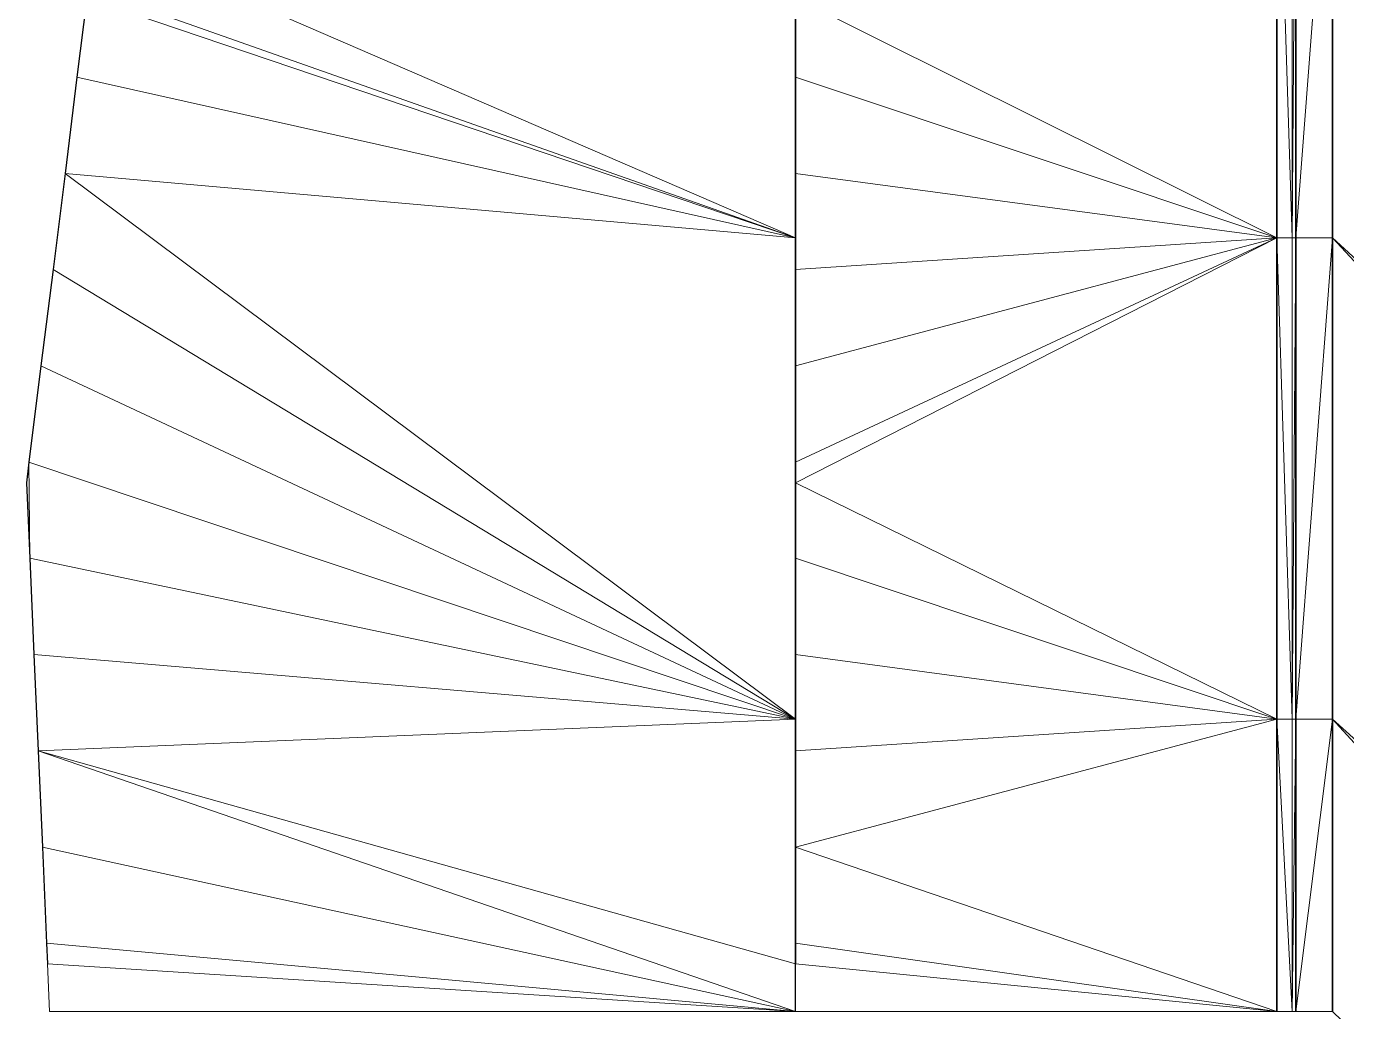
# Model space of a CAD drawing. Header units: metres. Extents: x 246428 to 246884, y 7418966 to 7419490.
# Drawn here: x 246609.32 to 246623.04, y 7419265.63 to 7419275.86 of the extents above; entities that cross this region are included whole.
import ezdxf

# ---------------------------------------------------------------- set-up
doc = ezdxf.new("R2010")
doc.units = ezdxf.units.M
doc.linetypes.add('blank name', pattern=[0])
doc.linetypes.add('HIDDEN', pattern=[9.525, 6.35, -3.175])
doc.layers.add('_12D_UNMAPPED', color=7, linetype='Continuous')
doc.layers.add('BATTER', color=250, linetype='HIDDEN', lineweight=25)
doc.layers.add('MISC_PATHS', color=7, linetype='Continuous', lineweight=35)
for name, color, linetype, lineweight, true_color in [('KERB_BACK', 7, 'Continuous', 35, 0x5fd2ff), ('KERB_LINE', 7, 'Continuous', 18, 0xb9b9b9), ('KERB_LIP', 7, 'Continuous', 35, 0x5fd2ff), ('KERB_TOP', 7, 'Continuous', 18, 0xb9b9b9)]:
    doc.layers.add(name, color=color, linetype=linetype, lineweight=lineweight, true_color=true_color)

msp = doc.modelspace()

# ---------------------------------------------------------------- linework, layer by layer
at = {"layer": '_12D_UNMAPPED', "color": 3, "linetype": 'blank name', "lineweight": 0}
for points in [[(246676.802, 7419242.57, 33.845), (246622.898, 7419293.666, 33.825), (246715.767, 7419328.055, 34.725)], [(246622.898, 7419293.666, 33.825), (246676.802, 7419242.57, 33.845), (246671.802, 7419242.57, 33.809)], [(246622.898, 7419293.666, 33.825), (246671.802, 7419242.57, 33.809), (246622.898, 7419290.329, 33.801)], [(246671.802, 7419242.57, 33.809), (246622.898, 7419290.329, 33.801), (246622.898, 7419290.329, 33.801)], [(246671.802, 7419242.57, 33.809), (246622.898, 7419289.329, 33.794), (246622.898, 7419290.329, 33.801)], [(246671.802, 7419242.57, 33.809), (246622.898, 7419288.666, 33.789), (246622.898, 7419289.329, 33.794)], [(246671.802, 7419242.57, 33.809), (246622.898, 7419289.329, 33.794), (246622.898, 7419289.329, 33.794)], [(246671.802, 7419242.57, 33.809), (246666.802, 7419242.57, 33.774), (246622.898, 7419288.666, 33.789)], [(246666.802, 7419242.57, 33.774), (246622.898, 7419287.139, 33.779), (246622.898, 7419288.666, 33.789)], [(246666.802, 7419242.57, 33.774), (246622.898, 7419286.729, 33.776), (246622.898, 7419287.139, 33.779)], [(246666.802, 7419242.57, 33.774), (246622.898, 7419287.139, 33.779), (246622.898, 7419287.139, 33.779)], [(246666.802, 7419242.57, 33.774), (246622.898, 7419285.729, 33.769), (246622.898, 7419286.729, 33.776)], [(246666.802, 7419242.57, 33.774), (246622.898, 7419286.729, 33.776), (246622.898, 7419286.729, 33.776)], [(246666.802, 7419242.57, 33.774), (246622.898, 7419283.666, 33.754), (246622.898, 7419285.729, 33.769)], [(246666.802, 7419242.57, 33.774), (246622.898, 7419285.729, 33.769), (246622.898, 7419285.729, 33.769)], [(246666.802, 7419242.57, 33.774), (246661.802, 7419242.57, 33.739), (246622.898, 7419283.666, 33.754)], [(246661.802, 7419242.57, 33.739), (246622.898, 7419281.729, 33.74), (246622.898, 7419283.666, 33.754)], [(246661.802, 7419242.57, 33.739), (246622.898, 7419278.666, 33.719), (246622.898, 7419281.729, 33.74)], [(246661.802, 7419242.57, 33.739), (246622.898, 7419281.729, 33.74), (246622.898, 7419281.729, 33.74)], [(246622.317, 7419273.666, 33.833), (246617.317, 7419276.162, 33.678), (246622.317, 7419278.666, 33.869)], [(246622.477, 7419273.666, 33.833), (246622.317, 7419273.666, 33.833), (246622.317, 7419278.666, 33.869)], [(246622.477, 7419278.666, 33.869), (246622.477, 7419273.666, 33.833), (246622.317, 7419278.666, 33.869)], [(246622.517, 7419273.666, 33.683), (246622.477, 7419273.666, 33.833), (246622.517, 7419278.666, 33.719)], [(246622.517, 7419278.666, 33.719), (246622.477, 7419273.666, 33.833), (246622.477, 7419278.666, 33.869)], [(246622.898, 7419278.666, 33.719), (246622.517, 7419273.666, 33.683), (246622.517, 7419278.666, 33.719)], [(246622.898, 7419278.666, 33.719), (246622.898, 7419273.666, 33.683), (246622.517, 7419273.666, 33.683)], [(246622.898, 7419278.666, 33.719), (246661.802, 7419242.57, 33.739), (246656.802, 7419242.57, 33.703)], [(246622.898, 7419278.666, 33.719), (246656.802, 7419242.57, 33.703), (246622.898, 7419273.666, 33.683)], [(246617.317, 7419273.666, 33.783), (246609.973, 7419276.256, 32.451), (246610.069, 7419276.806, 32.453)], [(246617.317, 7419273.666, 33.783), (246610.069, 7419276.806, 32.453), (246617.316, 7419276.337, 33.675)], [(246617.317, 7419276.162, 33.678), (246617.317, 7419273.666, 33.783), (246617.316, 7419276.337, 33.675)], [(246617.317, 7419273.666, 33.783), (246609.849, 7419275.337, 32.447), (246609.952, 7419276.162, 32.45)], [(246617.317, 7419273.666, 33.783), (246609.952, 7419276.162, 32.45), (246609.973, 7419276.256, 32.451)], [(246617.317, 7419273.666, 33.783), (246617.317, 7419276.162, 33.678), (246617.317, 7419275.337, 33.692)], [(246617.317, 7419276.162, 33.678), (246622.317, 7419273.666, 33.833), (246617.317, 7419275.337, 33.692)], [(246617.317, 7419273.666, 33.783), (246609.725, 7419274.337, 32.444), (246609.849, 7419275.337, 32.447)], [(246617.317, 7419273.666, 33.783), (246617.317, 7419275.337, 33.692), (246617.317, 7419274.337, 33.709)], [(246617.317, 7419275.337, 33.692), (246622.317, 7419273.666, 33.833), (246617.317, 7419274.337, 33.709)], [(246617.317, 7419268.666, 33.748), (246609.6, 7419273.337, 32.441), (246609.725, 7419274.337, 32.444)], [(246617.317, 7419268.666, 33.748), (246609.725, 7419274.337, 32.444), (246617.317, 7419273.666, 33.783)], [(246622.317, 7419273.666, 33.833), (246617.317, 7419273.337, 33.727), (246617.317, 7419274.337, 33.709)], [(246617.317, 7419273.666, 33.783), (246617.317, 7419274.337, 33.709), (246617.317, 7419273.337, 33.727)], [(246617.317, 7419268.666, 33.748), (246617.317, 7419273.666, 33.783), (246617.317, 7419273.337, 33.727)], [(246617.317, 7419273.337, 33.727), (246622.317, 7419273.666, 33.833), (246617.317, 7419272.337, 33.744)], [(246617.317, 7419272.337, 33.744), (246622.317, 7419273.666, 33.833), (246617.317, 7419271.337, 33.762)], [(246617.317, 7419271.337, 33.762), (246622.317, 7419273.666, 33.833), (246617.317, 7419271.123, 33.765)], [(246622.317, 7419273.666, 33.833), (246622.317, 7419268.666, 33.798), (246617.317, 7419271.123, 33.765)], [(246622.477, 7419268.666, 33.798), (246622.317, 7419268.666, 33.798), (246622.317, 7419273.666, 33.833)], [(246622.477, 7419273.666, 33.833), (246622.477, 7419268.666, 33.798), (246622.317, 7419273.666, 33.833)], [(246622.517, 7419273.666, 33.683), (246622.517, 7419268.666, 33.648), (246622.477, 7419268.666, 33.798)], [(246622.517, 7419273.666, 33.683), (246622.477, 7419268.666, 33.798), (246622.477, 7419273.666, 33.833)], [(246622.898, 7419273.666, 33.683), (246622.517, 7419268.666, 33.648), (246622.517, 7419273.666, 33.683)], [(246622.898, 7419273.666, 33.683), (246622.898, 7419268.666, 33.648), (246622.517, 7419268.666, 33.648)], [(246651.802, 7419242.57, 33.668), (246622.898, 7419268.666, 33.648), (246622.898, 7419273.666, 33.683)], [(246656.802, 7419242.57, 33.703), (246651.802, 7419242.57, 33.668), (246622.898, 7419273.666, 33.683)], [(246617.317, 7419268.666, 33.748), (246609.475, 7419272.337, 32.437), (246609.6, 7419273.337, 32.441)], [(246617.317, 7419268.666, 33.748), (246617.317, 7419273.337, 33.727), (246617.317, 7419272.337, 33.744)], [(246617.317, 7419268.666, 33.748), (246609.35, 7419271.337, 32.434), (246609.475, 7419272.337, 32.437)], [(246617.317, 7419268.666, 33.748), (246617.317, 7419272.337, 33.744), (246617.317, 7419271.337, 33.762)], [(246609.324, 7419271.123, 32.433), (246609.35, 7419271.337, 32.434), (246609.358, 7419270.337, 32.433)], [(246617.317, 7419268.666, 33.748), (246609.358, 7419270.337, 32.433), (246609.35, 7419271.337, 32.434)], [(246617.317, 7419268.666, 33.748), (246617.317, 7419271.337, 33.762), (246617.317, 7419271.123, 33.765)], [(246617.317, 7419268.666, 33.748), (246617.317, 7419271.123, 33.765), (246617.317, 7419270.337, 33.76)], [(246617.317, 7419271.123, 33.765), (246622.317, 7419268.666, 33.798), (246617.317, 7419270.337, 33.76)], [(246617.317, 7419268.666, 33.748), (246609.402, 7419269.337, 32.434), (246609.358, 7419270.337, 32.433)], [(246617.317, 7419268.666, 33.748), (246617.317, 7419270.337, 33.76), (246617.317, 7419269.337, 33.753)], [(246617.317, 7419270.337, 33.76), (246622.317, 7419268.666, 33.798), (246617.317, 7419269.337, 33.753)], [(246617.317, 7419268.666, 33.748), (246609.446, 7419268.337, 32.434), (246609.402, 7419269.337, 32.434)], [(246622.317, 7419268.666, 33.798), (246617.317, 7419268.337, 33.746), (246617.317, 7419269.337, 33.753)], [(246617.317, 7419268.666, 33.748), (246617.317, 7419269.337, 33.753), (246617.317, 7419268.337, 33.746)], [(246617.317, 7419268.666, 33.748), (246617.317, 7419266.123, 33.73), (246609.446, 7419268.337, 32.434)], [(246617.317, 7419267.337, 33.739), (246617.317, 7419268.666, 33.748), (246617.317, 7419268.337, 33.746)], [(246617.317, 7419266.337, 33.732), (246617.317, 7419266.123, 33.73), (246617.317, 7419268.666, 33.748)], [(246617.317, 7419267.337, 33.739), (246617.317, 7419266.337, 33.732), (246617.317, 7419268.666, 33.748)], [(246617.317, 7419268.337, 33.746), (246622.317, 7419268.666, 33.798), (246617.317, 7419267.337, 33.739)], [(246622.317, 7419268.666, 33.798), (246622.317, 7419265.627, 33.776), (246617.317, 7419267.337, 33.739)], [(246622.477, 7419268.666, 33.798), (246622.477, 7419265.627, 33.776), (246622.317, 7419268.666, 33.798)], [(246622.477, 7419265.627, 33.776), (246622.317, 7419265.627, 33.776), (246622.317, 7419268.666, 33.798)], [(246622.517, 7419268.666, 33.648), (246622.517, 7419265.627, 33.626), (246622.477, 7419265.627, 33.776)], [(246622.517, 7419268.666, 33.648), (246622.477, 7419265.627, 33.776), (246622.477, 7419268.666, 33.798)], [(246622.898, 7419268.666, 33.648), (246622.517, 7419265.627, 33.626), (246622.517, 7419268.666, 33.648)], [(246622.898, 7419268.666, 33.648), (246622.898, 7419265.627, 33.626), (246622.517, 7419265.627, 33.626)], [(246646.802, 7419242.57, 33.632), (246622.898, 7419265.627, 33.626), (246622.898, 7419268.666, 33.648)], [(246651.802, 7419242.57, 33.668), (246646.802, 7419242.57, 33.632), (246622.898, 7419268.666, 33.648)], [(246609.49, 7419267.337, 32.434), (246609.446, 7419268.337, 32.434), (246617.317, 7419265.627, 33.726)], [(246609.446, 7419268.337, 32.434), (246617.317, 7419266.123, 33.73), (246617.317, 7419265.627, 33.726)], [(246617.317, 7419266.123, 33.73), (246617.317, 7419266.123, 33.73), (246609.446, 7419268.337, 32.434)], [(246609.49, 7419267.337, 32.434), (246617.317, 7419265.627, 33.726), (246609.534, 7419266.337, 32.434)], [(246617.317, 7419267.337, 33.739), (246622.317, 7419265.627, 33.776), (246617.317, 7419266.337, 33.732)], [(246617.317, 7419265.627, 33.726), (246609.543, 7419266.123, 32.434), (246609.534, 7419266.337, 32.434)], [(246617.317, 7419266.337, 33.732), (246622.317, 7419265.627, 33.776), (246617.317, 7419266.123, 33.73)], [(246617.317, 7419265.627, 33.726), (246609.543, 7419266.123, 32.434), (246609.543, 7419266.123, 32.434)], [(246617.317, 7419265.627, 33.726), (246609.565, 7419265.627, 32.434), (246609.543, 7419266.123, 32.434)], [(246622.317, 7419265.627, 33.776), (246617.317, 7419265.627, 33.726), (246617.317, 7419266.123, 33.73)], [(246617.317, 7419266.123, 33.73), (246622.317, 7419265.627, 33.776), (246617.317, 7419266.123, 33.73)], [(246617.317, 7419265.627, 33.726), (246609.565, 7419265.627, 32.434), (246617.317, 7419265.627, 33.726)], [(246622.317, 7419265.627, 33.776), (246617.317, 7419265.627, 33.726), (246617.317, 7419265.627, 33.726)], [(246622.317, 7419265.627, 33.776), (246622.317, 7419265.627, 33.776), (246617.317, 7419265.627, 33.726)], [(246622.477, 7419265.627, 33.776), (246622.477, 7419265.627, 33.776), (246622.317, 7419265.627, 33.776)], [(246622.477, 7419265.627, 33.776), (246622.317, 7419265.627, 33.776), (246622.317, 7419265.627, 33.776)], [(246622.517, 7419265.627, 33.626), (246622.477, 7419265.627, 33.776), (246622.477, 7419265.627, 33.776)], [(246622.517, 7419265.627, 33.626), (246622.517, 7419265.627, 33.626), (246622.477, 7419265.627, 33.776)], [(246622.898, 7419265.627, 33.626), (246622.898, 7419265.627, 33.626), (246622.517, 7419265.627, 33.626)], [(246622.898, 7419265.627, 33.626), (246622.517, 7419265.627, 33.626), (246622.517, 7419265.627, 33.626)], [(246646.802, 7419242.57, 33.632), (246622.898, 7419265.627, 33.626), (246622.898, 7419265.627, 33.626)]]:
    msp.add_3dface(points, dxfattribs=at)
at = {"layer": 'BATTER'}
for points in [[(246617.317, 7419265.627, 33.726), (246617.317, 7419265.627, 33.726), (246617.317, 7419268.666, 33.748), (246617.317, 7419273.666, 33.783), (246617.317, 7419278.666, 33.819), (246617.317, 7419281.729, 33.84), (246617.317, 7419281.729, 33.84), (246619.254, 7419283.666, 33.873), (246621.317, 7419285.729, 33.909), (246621.317, 7419285.729, 33.909), (246622.317, 7419286.729, 33.776), (246622.317, 7419286.729, 33.776), (246622.317, 7419287.139, 33.779), (246622.317, 7419287.139, 33.779), (246622.317, 7419288.666, 33.789), (246622.317, 7419289.329, 33.794), (246622.317, 7419289.329, 33.794), (246621.817, 7419290.329, 33.946), (246621.817, 7419290.329, 33.946), (246621.817, 7419293.666, 33.97), (246621.817, 7419298.666, 34.005)], [(246609.952, 7419276.162, 32.45), (246609.849, 7419275.337, 32.447), (246609.725, 7419274.337, 32.444), (246609.6, 7419273.337, 32.441), (246609.475, 7419272.337, 32.437), (246609.35, 7419271.337, 32.434), (246609.324, 7419271.123, 32.433), (246609.358, 7419270.337, 32.433), (246609.402, 7419269.337, 32.434), (246609.446, 7419268.337, 32.434), (246609.49, 7419267.337, 32.434), (246609.534, 7419266.337, 32.434), (246609.543, 7419266.123, 32.434), (246609.543, 7419266.123, 32.434)], [(246617.317, 7419276.162, 33.678), (246617.317, 7419275.337, 33.692), (246617.317, 7419274.337, 33.709), (246617.317, 7419273.337, 33.727), (246617.317, 7419272.337, 33.744), (246617.317, 7419271.337, 33.762), (246617.317, 7419271.123, 33.765), (246617.317, 7419270.337, 33.76), (246617.317, 7419269.337, 33.753), (246617.317, 7419268.337, 33.746), (246617.317, 7419267.337, 33.739), (246617.317, 7419266.337, 33.732), (246617.317, 7419266.123, 33.73), (246617.317, 7419266.123, 33.73)]]:
    msp.add_polyline3d(points, dxfattribs=at)
at = {"layer": 'KERB_BACK'}
for points in [[(246622.317, 7419265.627, 33.776), (246622.317, 7419265.627, 33.776), (246622.317, 7419268.666, 33.798), (246622.317, 7419273.666, 33.833), (246622.317, 7419278.666, 33.869), (246622.317, 7419281.729, 33.89), (246622.317, 7419281.729, 33.89), (246622.317, 7419283.666, 33.904), (246622.317, 7419285.729, 33.919), (246622.317, 7419285.729, 33.919), (246622.317, 7419286.729, 33.776), (246622.317, 7419286.729, 33.776), (246622.317, 7419287.139, 33.779), (246622.317, 7419287.139, 33.779), (246622.317, 7419288.666, 33.789), (246622.317, 7419289.329, 33.794), (246622.317, 7419289.329, 33.794), (246622.317, 7419290.329, 33.951), (246622.317, 7419290.329, 33.951), (246622.317, 7419293.666, 33.975), (246622.317, 7419298.666, 34.01)], [(246622.517, 7419265.627, 33.626), (246622.517, 7419265.627, 33.626), (246622.517, 7419268.666, 33.648), (246622.517, 7419273.666, 33.683), (246622.517, 7419278.666, 33.719), (246622.517, 7419281.729, 33.74), (246622.517, 7419281.729, 33.74), (246622.517, 7419283.666, 33.754), (246622.517, 7419285.729, 33.769), (246622.517, 7419285.729, 33.769), (246622.517, 7419286.729, 33.776), (246622.517, 7419286.729, 33.776), (246622.517, 7419287.139, 33.779), (246622.517, 7419287.139, 33.779), (246622.517, 7419288.666, 33.789), (246622.517, 7419289.329, 33.794), (246622.517, 7419289.329, 33.794), (246622.517, 7419290.329, 33.801), (246622.517, 7419290.329, 33.801), (246622.517, 7419293.666, 33.825), (246622.517, 7419298.666, 33.86)]]:
    msp.add_polyline3d(points, dxfattribs=at)
at = {"layer": 'KERB_LINE'}
for points in [[(246622.517, 7419265.627, 33.626), (246622.517, 7419265.627, 33.626), (246622.517, 7419268.666, 33.648), (246622.517, 7419273.666, 33.683), (246622.517, 7419278.666, 33.719), (246622.517, 7419281.729, 33.74), (246622.517, 7419281.729, 33.74), (246622.517, 7419283.666, 33.754), (246622.517, 7419285.729, 33.769), (246622.517, 7419285.729, 33.769), (246622.517, 7419286.729, 33.776), (246622.517, 7419286.729, 33.776), (246622.517, 7419287.139, 33.779), (246622.517, 7419287.139, 33.779), (246622.517, 7419288.666, 33.789), (246622.517, 7419289.329, 33.794), (246622.517, 7419289.329, 33.794), (246622.517, 7419290.329, 33.801), (246622.517, 7419290.329, 33.801), (246622.517, 7419293.666, 33.825), (246622.517, 7419298.666, 33.86)], [(246622.898, 7419265.627, 33.626), (246622.898, 7419265.627, 33.626), (246622.898, 7419268.666, 33.648), (246622.898, 7419273.666, 33.683), (246622.898, 7419278.666, 33.719), (246622.898, 7419281.729, 33.74), (246622.898, 7419281.729, 33.74), (246622.898, 7419283.666, 33.754), (246622.898, 7419285.729, 33.769), (246622.898, 7419285.729, 33.769), (246622.898, 7419286.729, 33.776), (246622.898, 7419286.729, 33.776), (246622.898, 7419287.139, 33.779), (246622.898, 7419287.139, 33.779), (246622.898, 7419288.666, 33.789), (246622.898, 7419289.329, 33.794), (246622.898, 7419289.329, 33.794), (246622.898, 7419290.329, 33.801), (246622.898, 7419290.329, 33.801), (246622.898, 7419293.666, 33.825), (246622.898, 7419298.666, 33.86)]]:
    msp.add_polyline3d(points, dxfattribs=at)
at = {"layer": 'KERB_LIP'}
msp.add_polyline3d([(246622.517, 7419265.627, 33.626), (246622.517, 7419265.627, 33.626), (246622.517, 7419268.666, 33.648), (246622.517, 7419273.666, 33.683), (246622.517, 7419278.666, 33.719), (246622.517, 7419281.729, 33.74), (246622.517, 7419281.729, 33.74), (246622.517, 7419283.666, 33.754), (246622.517, 7419285.729, 33.769), (246622.517, 7419285.729, 33.769), (246622.517, 7419286.729, 33.776), (246622.517, 7419286.729, 33.776), (246622.517, 7419287.139, 33.779), (246622.517, 7419287.139, 33.779), (246622.517, 7419288.666, 33.789), (246622.517, 7419289.329, 33.794), (246622.517, 7419289.329, 33.794), (246622.517, 7419290.329, 33.801), (246622.517, 7419290.329, 33.801), (246622.517, 7419293.666, 33.825), (246622.517, 7419298.666, 33.86)], dxfattribs=at)
at = {"layer": 'KERB_TOP'}
for points in [[(246622.477, 7419265.627, 33.776), (246622.477, 7419265.627, 33.776), (246622.477, 7419268.666, 33.798), (246622.477, 7419273.666, 33.833), (246622.477, 7419278.666, 33.869), (246622.477, 7419281.729, 33.89), (246622.477, 7419281.729, 33.89), (246622.477, 7419283.666, 33.904), (246622.477, 7419285.729, 33.919), (246622.477, 7419285.729, 33.919), (246622.477, 7419286.729, 33.776), (246622.477, 7419286.729, 33.776), (246622.477, 7419287.139, 33.779), (246622.477, 7419287.139, 33.779), (246622.477, 7419288.666, 33.789), (246622.477, 7419289.329, 33.794), (246622.477, 7419289.329, 33.794), (246622.477, 7419290.329, 33.951), (246622.477, 7419290.329, 33.951), (246622.477, 7419293.666, 33.975), (246622.477, 7419298.666, 34.01)], [(246622.898, 7419265.627, 33.626), (246622.898, 7419265.627, 33.626), (246622.898, 7419268.666, 33.648), (246622.898, 7419273.666, 33.683), (246622.898, 7419278.666, 33.719), (246622.898, 7419281.729, 33.74), (246622.898, 7419281.729, 33.74), (246622.898, 7419283.666, 33.754), (246622.898, 7419285.729, 33.769), (246622.898, 7419285.729, 33.769), (246622.898, 7419286.729, 33.776), (246622.898, 7419286.729, 33.776), (246622.898, 7419287.139, 33.779), (246622.898, 7419287.139, 33.779), (246622.898, 7419288.666, 33.789), (246622.898, 7419289.329, 33.794), (246622.898, 7419289.329, 33.794), (246622.898, 7419290.329, 33.801), (246622.898, 7419290.329, 33.801), (246622.898, 7419293.666, 33.825), (246622.898, 7419298.666, 33.86)]]:
    msp.add_polyline3d(points, dxfattribs=at)
at = {"layer": 'MISC_PATHS'}
msp.add_polyline3d([(246622.898, 7419265.627, 33.626), (246622.898, 7419265.627, 33.626), (246622.898, 7419268.666, 33.648), (246622.898, 7419273.666, 33.683), (246622.898, 7419278.666, 33.719), (246622.898, 7419281.729, 33.74), (246622.898, 7419281.729, 33.74), (246622.898, 7419283.666, 33.754), (246622.898, 7419285.729, 33.769), (246622.898, 7419285.729, 33.769), (246622.898, 7419286.729, 33.776), (246622.898, 7419286.729, 33.776), (246622.898, 7419287.139, 33.779), (246622.898, 7419287.139, 33.779), (246622.898, 7419288.666, 33.789), (246622.898, 7419289.329, 33.794), (246622.898, 7419289.329, 33.794), (246622.898, 7419290.329, 33.801), (246622.898, 7419290.329, 33.801), (246622.898, 7419293.666, 33.825), (246622.898, 7419298.666, 33.86)], dxfattribs=at)

doc.saveas('drawing.dxf')
